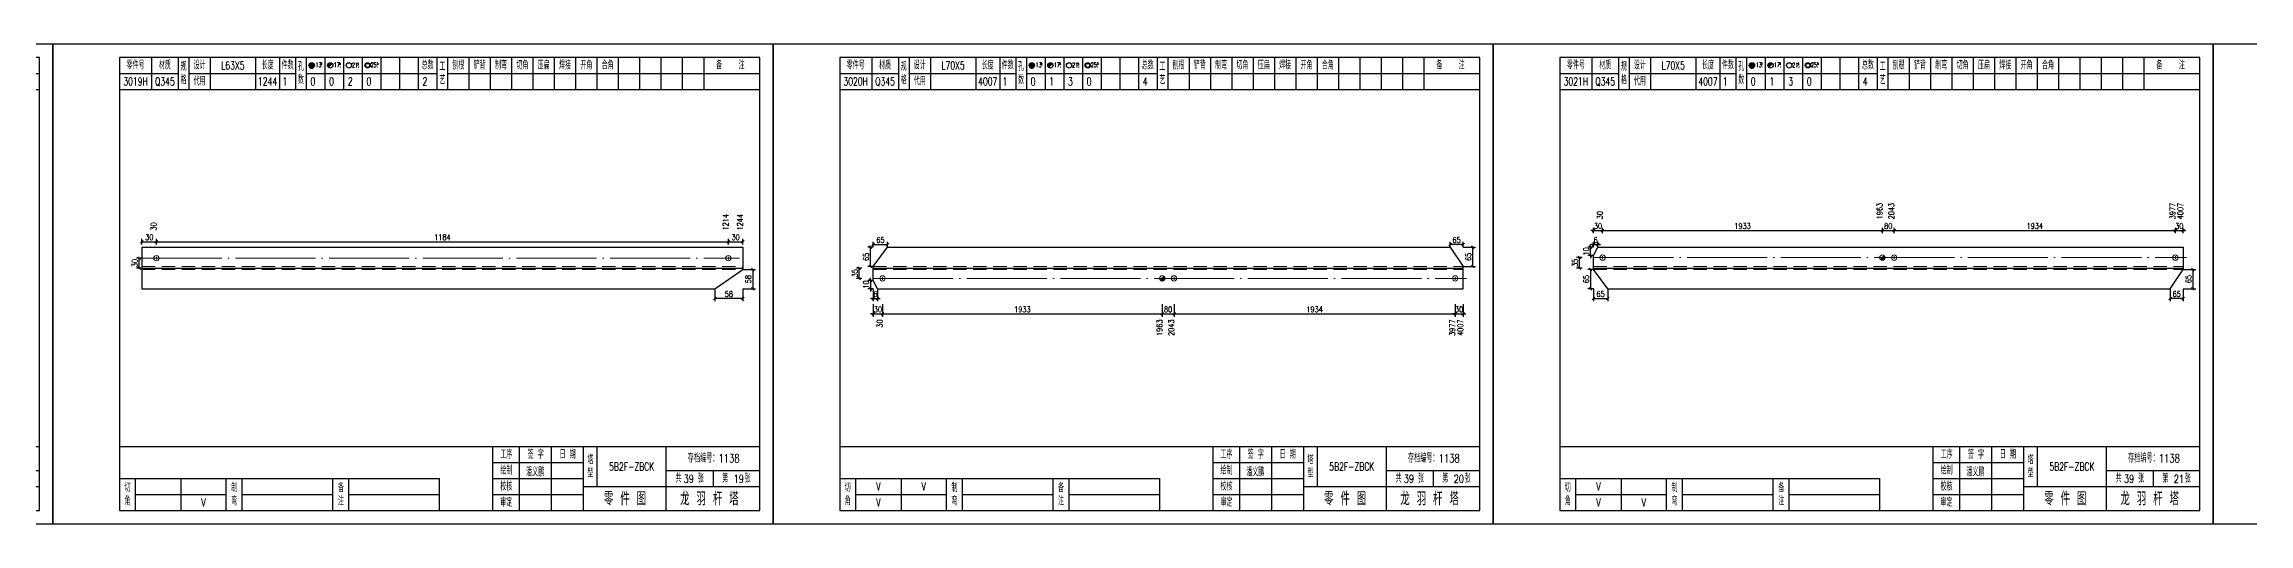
# Model space of a CAD drawing. Header units: millimetres. Extents: x 0 to 30240, y -10896 to -1348.
# Drawn here: x 4857 to 5683, y -8258 to -8078 of the extents above; entities that cross this region are included whole.
import ezdxf
from ezdxf.enums import TextEntityAlignment as Align

# ---------------------------------------------------------------- set-up
doc = ezdxf.new("R2010")
doc.units = ezdxf.units.MM
doc.header["$LTSCALE"] = 20
doc.header["$PDMODE"] = 1
doc.linetypes.add('DASHDOT2X', pattern=[1.75, 1.5, -0.125, 0, -0.125])
doc.linetypes.add('HIDDEN', pattern=[0.375, 0.25, -0.125])
for name, color, linetype, lineweight in [('1', 7, 'Continuous', 25), ('11', 3, 'Continuous', 13), ('2', 1, 'HIDDEN', 13), ('5', 1, 'Continuous', 13), ('7', 2, 'DASHDOT2X', 13)]:
    doc.layers.add(name, color=color, linetype=linetype, lineweight=lineweight)
doc.styles.get("Standard").update_dxf_attribs({"font": 'simplex', "width": 0.7, "bigfont": 'gbhzfs.shx'})
doc.styles.add('SYMBOL_TXT', font='txt.shx', dxfattribs={"width": 0.6})
doc.styles.add('TITLE_TXT', font='simplex.shx', dxfattribs={"width": 0.75, "height": 2.5, "bigfont": 'gbhzfs.shx'})
doc.dimstyles.get("Standard").update_dxf_attribs({"dimtxt": 2.1, "dimasz": 1, "dimexe": 1.05, "dimexo": 0, "dimgap": 0.63, "dimtad": 1, "dimzin": 0, "dimdsep": 46, "dimtxsty": 'standard', "dimblk": 'OBLIQUE', "dimblk1": 'OBLIQUE', "dimblk2": 'OBLIQUE', "dimcen": 0.09, "dimadec": 0, "dimazin": 0, "dimtfac": 1, "dimtdec": 1, "dimtix": 1, "dimtmove": 0, "dimatfit": 3, "dimfxl": 0, "dimtolj": 1, "dimtzin": 0, "dimarcsym": 0})
pattern_1 = [(0, (-3, 0), (0, 0.0125), [])]

# ---------------------------------------------------------------- blocks, each defined once
blk = doc.blocks.new('M12_HOLE')
h = blk.add_hatch()
h.set_pattern_fill('LINE', scale=0.1, style=0)
h.set_pattern_definition(pattern_1)
h.paths.add_polyline_path([(-5, 0, 1), (-1, 0, 1)])
at = {"color": 7}
blk.add_circle((-3, 0), 2, dxfattribs=at)
at = {"color": 7, "attachment_point": 1, "style": 'SYMBOL_TXT'}
for s, insert, char_height, width in [('13\\f??|b0|i0|c0|p54;.', (-0.1, 2.1), 3.5, 5.707), ('5', (3.7, 2.3), 1.8, 2.931)]:
    blk.add_mtext(s, dxfattribs=dict(at, insert=insert, char_height=char_height, width=width))
blk = doc.blocks.new('M16_HOLE')
h = blk.add_hatch()
h.set_pattern_fill('LINE', scale=0.1, style=0)
h.set_pattern_definition(pattern_1)
h.paths.add_polyline_path([(-1.6, 1.4, 0.668179), (-5, 0, 0.198912), (-4.4, -1.4)])
at = {"color": 7}
blk.add_circle((-3, 0), 2, dxfattribs=at)
at = {"color": 7, "attachment_point": 1, "style": 'SYMBOL_TXT'}
for s, insert, char_height, width in [('17.', (-0.4, 2.1), 3.5, 6.316), ('5', (3.6, 2.3), 1.8, 1.822)]:
    blk.add_mtext(s, dxfattribs=dict(at, insert=insert, char_height=char_height, width=width))
blk = doc.blocks.new('M20_HOLE')
at = {"color": 7}
blk.add_circle((-3, 0), 2, dxfattribs=at)
at = {"color": 7, "attachment_point": 1, "style": 'SYMBOL_TXT'}
for s, insert, char_height, width in [('21.', (-0.7, 2), 3.5, 6.074), ('5', (3.3, 2), 1.8, 1.458)]:
    blk.add_mtext(s, dxfattribs=dict(at, insert=insert, char_height=char_height, width=width))
blk = doc.blocks.new('M24_HOLE')
at = {"color": 7}
for radius in [2, 1.5]:
    blk.add_circle((-3, 0), radius, dxfattribs=at)
at = {"color": 7, "attachment_point": 1, "style": 'SYMBOL_TXT'}
for s, insert, char_height, width in [('25.', (-0.7, 2.1), 3.5, 2.429), ('5', (3.9, 2.3), 1.8, 1.944)]:
    blk.add_mtext(s, dxfattribs=dict(at, insert=insert, char_height=char_height, width=width))
blk = doc.blocks.new('JgCard')
for p, q in [((270, 180), (0, 180)), ((0, 180), (0, 0)), ((265, 175), (25, 175)), ((25, 175), (25, 5)), ((37, 175), (37, 163)), ((47, 175), (47, 163)), ((51, 175), (51, 163)), ((59, 175), (59, 163)), ((76, 175), (76, 163)), ((85, 175), (85, 163)), ((91, 175), (91, 163)), ((95, 175), (95, 163)), ((102, 175), (102, 163)), ((109, 175), (109, 163)), ((116, 175), (116, 163)), ((123, 175), (123, 163)), ((130, 175), (130, 163)), ((137, 175), (137, 163)), ((144, 175), (144, 163)), ((148, 175), (148, 163)), ((156, 175), (156, 163)), ((164, 175), (164, 163)), ((172, 175), (172, 163)), ((180, 175), (180, 163)), ((188, 175), (188, 163)), ((196, 175), (196, 163)), ((204, 175), (204, 163)), ((212, 175), (212, 163)), ((220, 175), (220, 163)), ((228, 175), (228, 163)), ((236, 175), (236, 163)), ((244, 175), (244, 163)), ((265, 5), (265, 175)), ((270, 0), (270, 180)), ((25, 169), (47, 169)), ((51, 169), (91, 169)), ((95, 169), (144, 169)), ((148, 169), (265, 169)), ((25, 163), (265, 163)), ((25, 29), (265, 29)), ((165, 5), (165, 29)), ((175, 5), (175, 29)), ((187, 5), (187, 29)), ((199, 5), (199, 29)), ((204, 29), (204, 14)), ((230, 5), (230, 29)), ((25, 17), (145, 17)), ((31, 5), (31, 17)), ((48, 17), (48, 5)), ((65, 5), (65, 17)), ((71, 5), (71, 17)), ((105, 5), (105, 17)), ((111, 5), (111, 17)), ((145, 5), (145, 17)), ((165, 23), (199, 23)), ((165, 17), (199, 17)), ((230, 20), (265, 20)), ((247.5, 20), (247.5, 14)), ((31, 11), (65, 11)), ((71, 11), (105, 11)), ((111, 11), (145, 11)), ((165, 11), (199, 11)), ((199, 14), (265, 14)), ((0, 0), (270, 0)), ((25, 5), (265, 5))]:
    blk.add_line(p, q)
blk.add_lwpolyline([(96.03, 171.99, -1), (98.03, 171.99, -1)], format="xyb", close=True)
blk.add_point((145, 96))
at = {"xscale": 0.5, "yscale": 0.5, "zscale": 0.5}
for name, p in [('M12_HOLE', (98.53, 171.99)), ('M16_HOLE', (105.5, 172)), ('M20_HOLE', (112.5, 172)), ('M24_HOLE', (119.5, 172))]:
    blk.add_blockref(name, p, dxfattribs=at)
at = {"style": 'TITLE_TXT', "width": 0.75}
for s, height, p in [('存档编号：1138', 3.076, (238.02, 23.07)), ('潘义鹏', 3, (177.45, 17.91)), ('龙 羽 杆 塔', 5, (235.17, 6.97))]:
    blk.add_text(s, height=height, dxfattribs=at).set_placement(p)
at = {"attachment_point": 5, "style": 'TITLE_TXT'}
for s, insert, char_height, width in [('零件号', (31, 172), 3, 15), ('材质', (42, 172), 3, 8), ('设计', (55, 172), 3, 8), ('长度', (80.5, 172), 3, 8), ('件数', (88, 172), 3, 6), ('总数', (140.5, 172), 3, 7), ('刨根', (152, 172), 3, 8), ('铲背', (160, 172), 3, 8), ('制弯', (168, 172), 3, 8), ('切角', (176, 172), 3, 8), ('压扁', (184, 172), 3, 8), ('焊接', (192, 172), 3, 8), ('开角', (200, 172), 3, 8), ('合角', (208, 172), 3, 8), ('备    注', (254, 172), 3, 22), ('规格', (49, 169), 3, 4), ('代用', (55, 166), 3, 8), ('孔数', (93, 169), 3, 4), ('工\\P艺', (146, 169), 3, 4), ('工序', (170, 26), 3, 10), ('签 字', (181, 26), 3, 12), ('日 期', (193, 26), 3, 12), ('塔\\P型', (201.5, 21.5), 3, 5), ('绘制', (170, 20), 3, 10), ('共    张', (238.75, 17), 3, 17.5), ('第    张', (256.25, 17), 3, 17.5), ('切\\P角', (28, 11), 3, 6), ('制\\P弯', (68, 11), 3, 6), ('备\\P注', (108, 11), 3, 6), ('校核', (170, 14), 3, 10), ('审定', (170, 8), 3, 10), ('零 件 图', (214.5, 9.5), 5, 31)]:
    blk.add_mtext(s, dxfattribs=dict(at, insert=insert, char_height=char_height, width=width))
blk = doc.blocks.new('M20')
for p, q in [((-0.5, 0), (0.5, 0)), ((0, -0.5), (0, 0.5))]:
    blk.add_line(p, q)
blk.add_circle((0, 0), 1)
blk = doc.blocks.new('_Oblique')
at = {"color": 0, "linetype": 'ByBlock', "lineweight": -2}
blk.add_line((-0.5, -0.5), (0.5, 0.5), dxfattribs=at)
blk = doc.blocks.new('*D5992')
at = {"layer": '11', "color": 0, "lineweight": -2}
for p, q in [((5118.7, -8162.39), (5123.43, -8162.39)), ((5122.38, -8162.39), (5122.38, -8169.55)), ((5118.7, -8169.55), (5123.43, -8169.55))]:
    blk.add_line(p, q, dxfattribs=at)
at = {"layer": 'Defpoints', "color": 0}
for p in [(5118.7, -8162.39), (5118.7, -8169.55), (5122.38, -8169.55)]:
    blk.add_point(p, dxfattribs=at)
at = {"layer": '11', "color": 0, "lineweight": -2}
for p, rotation in [((5122.38, -8162.39), 90), ((5122.38, -8169.55), 270)]:
    blk.add_blockref('_Oblique', p, dxfattribs=dict(at, rotation=rotation))
at = {"layer": '11', "color": 0, "insert": (5120.7, -8165.97), "char_height": 2.1, "attachment_point": 5, "rotation": 90}
blk.add_mtext('\\A1;58', dxfattribs=at)
blk = doc.blocks.new('*D5993')
at = {"layer": '11', "color": 0, "lineweight": -2}
for p, q in [((5108.2, -8169.55), (5108.2, -8174.27)), ((5118.7, -8173.22), (5108.2, -8173.22)), ((5118.7, -8169.55), (5118.7, -8174.27))]:
    blk.add_line(p, q, dxfattribs=at)
at = {"layer": 'Defpoints', "color": 0}
for p in [(5108.2, -8169.55), (5108.2, -8173.22), (5118.7, -8169.55)]:
    blk.add_point(p, dxfattribs=at)
at = {"layer": '11', "color": 0, "lineweight": -2, "rotation": 180}
blk.add_blockref('_Oblique', (5108.2, -8173.22), dxfattribs=at)
at = {"layer": '11', "color": 0, "lineweight": -2}
blk.add_blockref('_Oblique', (5118.7, -8173.22), dxfattribs=at)
at = {"layer": '11', "color": 0, "insert": (5113.45, -8171.54), "char_height": 2.1, "attachment_point": 5}
blk.add_mtext('\\A1;58', dxfattribs=at)
blk = doc.blocks.new('M16')
for p, q in [((-0.71, -0.71), (0.71, 0.71)), ((-0.4, 0), (0.4, 0)), ((0, 0.4), (0, -0.4))]:
    blk.add_line(p, q)
blk.add_circle((0, 0), 1)
for radius in [0.8, 0.6, 0.4, 0.2]:
    blk.add_arc((0, 0), radius, 225, 45)
blk = doc.blocks.new('*D5995')
at = {"layer": '11', "color": 0, "lineweight": -2}
for p, q in [((5167.6, -8175.32), (5167.6, -8180.05)), ((5171.04, -8175.32), (5171.04, -8180.05)), ((5167.6, -8179), (5166.6, -8179)), ((5167.6, -8179), (5171.04, -8179)), ((5171.04, -8179), (5172.04, -8179))]:
    blk.add_line(p, q, dxfattribs=at)
at = {"layer": 'Defpoints', "color": 0}
for p in [(5167.6, -8175.32), (5171.04, -8175.32), (5171.04, -8179)]:
    blk.add_point(p, dxfattribs=at)
at = {"layer": '11', "color": 0, "lineweight": -2}
blk.add_blockref('_Oblique', (5167.6, -8179), dxfattribs=at)
at = {"layer": '11', "color": 0, "lineweight": -2, "rotation": 180}
blk.add_blockref('_Oblique', (5171.04, -8179), dxfattribs=at)
at = {"layer": '11', "color": 0, "insert": (5169.32, -8177.32), "char_height": 2.1, "attachment_point": 5}
blk.add_mtext('\\A1;30', dxfattribs=at)
blk = doc.blocks.new('*D5999')
at = {"layer": '11', "color": 0, "lineweight": -2}
for p, q in [((5385.76, -8175.32), (5385.76, -8180.05)), ((5388.7, -8175.32), (5388.7, -8180.05)), ((5385.76, -8179), (5384.76, -8179)), ((5385.76, -8179), (5388.7, -8179)), ((5388.7, -8179), (5389.7, -8179))]:
    blk.add_line(p, q, dxfattribs=at)
at = {"layer": 'Defpoints', "color": 0}
for p in [(5385.76, -8175.32), (5388.7, -8175.32), (5388.7, -8179)]:
    blk.add_point(p, dxfattribs=at)
at = {"layer": '11', "color": 0, "lineweight": -2}
blk.add_blockref('_Oblique', (5385.76, -8179), dxfattribs=at)
at = {"layer": '11', "color": 0, "lineweight": -2, "rotation": 180}
blk.add_blockref('_Oblique', (5388.7, -8179), dxfattribs=at)
at = {"layer": '11', "color": 0, "insert": (5387.23, -8177.32), "char_height": 2.1, "attachment_point": 5}
blk.add_mtext('\\A1;30', dxfattribs=at)
blk = doc.blocks.new('*D6000')
at = {"layer": '11', "color": 0, "lineweight": -2}
for p, q in [((5167.6, -8166.44), (5165.5, -8166.44)), ((5166.55, -8166.44), (5166.55, -8165.44)), ((5166.55, -8166.44), (5166.55, -8169.55)), ((5167.6, -8169.55), (5165.5, -8169.55)), ((5166.55, -8169.55), (5166.55, -8170.55))]:
    blk.add_line(p, q, dxfattribs=at)
at = {"layer": 'Defpoints', "color": 0}
for p in [(5167.6, -8166.44), (5166.55, -8169.55), (5167.6, -8169.55)]:
    blk.add_point(p, dxfattribs=at)
at = {"layer": '11', "color": 0, "lineweight": -2}
for p, rotation in [((5166.55, -8166.44), 270), ((5166.55, -8169.55), 90)]:
    blk.add_blockref('_Oblique', p, dxfattribs=dict(at, rotation=rotation))
at = {"layer": '11', "color": 0, "insert": (5164.87, -8167.99), "char_height": 2.1, "attachment_point": 5, "rotation": 90}
blk.add_mtext('\\A1;10', dxfattribs=at)
blk = doc.blocks.new('*D6001')
at = {"layer": '11', "color": 0, "lineweight": -2}
for p, q in [((5167.6, -8173.22), (5166.6, -8173.22)), ((5167.6, -8169.55), (5167.6, -8174.27)), ((5167.6, -8173.22), (5169.21, -8173.22)), ((5169.21, -8169.55), (5169.21, -8174.27)), ((5169.21, -8173.22), (5170.21, -8173.22))]:
    blk.add_line(p, q, dxfattribs=at)
at = {"layer": 'Defpoints', "color": 0}
for p in [(5167.6, -8169.55), (5169.21, -8169.55), (5169.21, -8173.22)]:
    blk.add_point(p, dxfattribs=at)
at = {"layer": '11', "color": 0, "lineweight": -2}
blk.add_blockref('_Oblique', (5167.6, -8173.22), dxfattribs=at)
at = {"layer": '11', "color": 0, "lineweight": -2, "rotation": 180}
blk.add_blockref('_Oblique', (5169.21, -8173.22), dxfattribs=at)
at = {"layer": '11', "color": 0, "insert": (5168.4, -8171.54), "char_height": 2.1, "attachment_point": 5}
blk.add_mtext('\\A1;6', dxfattribs=at)
blk = doc.blocks.new('*D6005')
at = {"layer": '11', "color": 0, "lineweight": -2}
for p, q in [((5383.83, -8154.01), (5383.83, -8151.91)), ((5388.7, -8152.96), (5383.83, -8152.96)), ((5388.7, -8154.01), (5388.7, -8151.91))]:
    blk.add_line(p, q, dxfattribs=at)
at = {"layer": 'Defpoints', "color": 0}
for p in [(5383.83, -8152.96), (5383.83, -8154.01), (5388.7, -8154.01)]:
    blk.add_point(p, dxfattribs=at)
at = {"layer": '11', "color": 0, "lineweight": -2, "rotation": 180}
blk.add_blockref('_Oblique', (5383.83, -8152.96), dxfattribs=at)
at = {"layer": '11', "color": 0, "lineweight": -2}
blk.add_blockref('_Oblique', (5388.7, -8152.96), dxfattribs=at)
at = {"layer": '11', "color": 0, "insert": (5386.26, -8151.28), "char_height": 2.1, "attachment_point": 5}
blk.add_mtext('\\A1;65', dxfattribs=at)
blk = doc.blocks.new('*D6007')
at = {"layer": '11', "color": 0, "lineweight": -2}
for p, q in [((5437.6, -8147.71), (5436.6, -8147.71)), ((5437.6, -8148.76), (5437.6, -8146.66)), ((5437.6, -8147.71), (5441.04, -8147.71)), ((5441.04, -8148.76), (5441.04, -8146.66)), ((5441.04, -8147.71), (5442.04, -8147.71))]:
    blk.add_line(p, q, dxfattribs=at)
at = {"layer": 'Defpoints', "color": 0}
for p in [(5437.6, -8148.76), (5441.04, -8147.71), (5441.04, -8148.76)]:
    blk.add_point(p, dxfattribs=at)
at = {"layer": '11', "color": 0, "lineweight": -2}
blk.add_blockref('_Oblique', (5437.6, -8147.71), dxfattribs=at)
at = {"layer": '11', "color": 0, "lineweight": -2, "rotation": 180}
blk.add_blockref('_Oblique', (5441.04, -8147.71), dxfattribs=at)
at = {"layer": '11', "color": 0, "insert": (5439.32, -8146.03), "char_height": 2.1, "attachment_point": 5}
blk.add_mtext('\\A1;30', dxfattribs=at)
blk = doc.blocks.new('*D6011')
at = {"layer": '11', "color": 0, "lineweight": -2}
for p, q in [((5655.76, -8147.71), (5654.76, -8147.71)), ((5655.76, -8148.76), (5655.76, -8146.66)), ((5655.76, -8147.71), (5658.7, -8147.71)), ((5658.7, -8148.76), (5658.7, -8146.66)), ((5658.7, -8147.71), (5659.7, -8147.71))]:
    blk.add_line(p, q, dxfattribs=at)
at = {"layer": 'Defpoints', "color": 0}
for p in [(5655.76, -8148.76), (5658.7, -8147.71), (5658.7, -8148.76)]:
    blk.add_point(p, dxfattribs=at)
at = {"layer": '11', "color": 0, "lineweight": -2}
blk.add_blockref('_Oblique', (5655.76, -8147.71), dxfattribs=at)
at = {"layer": '11', "color": 0, "lineweight": -2, "rotation": 180}
blk.add_blockref('_Oblique', (5658.7, -8147.71), dxfattribs=at)
at = {"layer": '11', "color": 0, "insert": (5657.23, -8146.03), "char_height": 2.1, "attachment_point": 5}
blk.add_mtext('\\A1;30', dxfattribs=at)
blk = doc.blocks.new('*D6012')
at = {"layer": '11', "color": 0, "lineweight": -2}
for p, q in [((5437.6, -8162.33), (5435.5, -8162.33)), ((5436.55, -8162.33), (5436.55, -8169.55)), ((5437.6, -8169.55), (5435.5, -8169.55))]:
    blk.add_line(p, q, dxfattribs=at)
at = {"layer": 'Defpoints', "color": 0}
for p in [(5437.6, -8162.33), (5436.55, -8169.55), (5437.6, -8169.55)]:
    blk.add_point(p, dxfattribs=at)
at = {"layer": '11', "color": 0, "lineweight": -2}
for p, rotation in [((5436.55, -8162.33), 90), ((5436.55, -8169.55), 270)]:
    blk.add_blockref('_Oblique', p, dxfattribs=dict(at, rotation=rotation))
at = {"layer": '11', "color": 0, "insert": (5434.87, -8165.94), "char_height": 2.1, "attachment_point": 5, "rotation": 90}
blk.add_mtext('\\A1;65', dxfattribs=at)
blk = doc.blocks.new('*D6014')
at = {"layer": '11', "color": 0, "lineweight": -2}
for p, q in [((5437.6, -8154.01), (5435.5, -8154.01)), ((5437.6, -8157.12), (5435.5, -8157.12)), ((5436.55, -8154.01), (5436.55, -8153.01)), ((5436.55, -8157.12), (5436.55, -8154.01)), ((5436.55, -8157.12), (5436.55, -8158.12))]:
    blk.add_line(p, q, dxfattribs=at)
at = {"layer": 'Defpoints', "color": 0}
for p in [(5436.55, -8154.01), (5437.6, -8154.01), (5437.6, -8157.12)]:
    blk.add_point(p, dxfattribs=at)
at = {"layer": '11', "color": 0, "lineweight": -2}
for p, rotation in [((5436.55, -8154.01), 270), ((5436.55, -8157.12), 90)]:
    blk.add_blockref('_Oblique', p, dxfattribs=dict(at, rotation=rotation))
at = {"layer": '11', "color": 0, "insert": (5434.87, -8155.56), "char_height": 2.1, "attachment_point": 5, "rotation": 90}
blk.add_mtext('\\A1;10', dxfattribs=at)
blk = doc.blocks.new('*D6015')
at = {"layer": '11', "color": 0, "lineweight": -2}
for p, q in [((5437.6, -8152.96), (5436.6, -8152.96)), ((5437.6, -8154.01), (5437.6, -8151.91)), ((5437.6, -8152.96), (5439.21, -8152.96)), ((5439.21, -8154.01), (5439.21, -8151.91)), ((5439.21, -8152.96), (5440.21, -8152.96))]:
    blk.add_line(p, q, dxfattribs=at)
at = {"layer": 'Defpoints', "color": 0}
for p in [(5437.6, -8154.01), (5439.21, -8152.96), (5439.21, -8154.01)]:
    blk.add_point(p, dxfattribs=at)
at = {"layer": '11', "color": 0, "lineweight": -2}
blk.add_blockref('_Oblique', (5437.6, -8152.96), dxfattribs=at)
at = {"layer": '11', "color": 0, "lineweight": -2, "rotation": 180}
blk.add_blockref('_Oblique', (5439.21, -8152.96), dxfattribs=at)
at = {"layer": '11', "color": 0, "insert": (5438.4, -8151.28), "char_height": 2.1, "attachment_point": 5}
blk.add_mtext('\\A1;6', dxfattribs=at)
blk = doc.blocks.new('*D6016')
at = {"layer": '11', "color": 0, "lineweight": -2}
for p, q in [((5658.7, -8162.33), (5663.43, -8162.33)), ((5662.38, -8162.33), (5662.38, -8169.55)), ((5658.7, -8169.55), (5663.43, -8169.55))]:
    blk.add_line(p, q, dxfattribs=at)
at = {"layer": 'Defpoints', "color": 0}
for p in [(5658.7, -8162.33), (5658.7, -8169.55), (5662.38, -8169.55)]:
    blk.add_point(p, dxfattribs=at)
at = {"layer": '11', "color": 0, "lineweight": -2}
for p, rotation in [((5662.38, -8162.33), 90), ((5662.38, -8169.55), 270)]:
    blk.add_blockref('_Oblique', p, dxfattribs=dict(at, rotation=rotation))
at = {"layer": '11', "color": 0, "insert": (5660.7, -8165.94), "char_height": 2.1, "attachment_point": 5, "rotation": 90}
blk.add_mtext('\\A1;65', dxfattribs=at)
blk = doc.blocks.new('*D6017')
at = {"layer": '11', "color": 0, "lineweight": -2}
for p, q in [((5653.83, -8169.55), (5653.83, -8174.27)), ((5658.7, -8173.22), (5653.83, -8173.22)), ((5658.7, -8169.55), (5658.7, -8174.27))]:
    blk.add_line(p, q, dxfattribs=at)
at = {"layer": 'Defpoints', "color": 0}
for p in [(5653.83, -8169.55), (5653.83, -8173.22), (5658.7, -8169.55)]:
    blk.add_point(p, dxfattribs=at)
at = {"layer": '11', "color": 0, "lineweight": -2, "rotation": 180}
blk.add_blockref('_Oblique', (5653.83, -8173.22), dxfattribs=at)
at = {"layer": '11', "color": 0, "lineweight": -2}
blk.add_blockref('_Oblique', (5658.7, -8173.22), dxfattribs=at)
at = {"layer": '11', "color": 0, "insert": (5656.26, -8171.54), "char_height": 2.1, "attachment_point": 5}
blk.add_mtext('\\A1;65', dxfattribs=at)

msp = doc.modelspace()

# ---------------------------------------------------------------- linework, layer by layer
at = {"layer": '1'}
for p, q in [((4893.4, -8154.008), (4893.4, -8169.548)), ((4893.4, -8154.008), (5118.7, -8154.008)), ((5118.7, -8154.008), (5118.7, -8161.778)), ((5167.6, -8161.223), (5172.939, -8154.008)), ((5172.939, -8154.008), (5383.83, -8154.008)), ((5383.83, -8154.008), (5388.7, -8161.223)), ((5437.6, -8157.116), (5439.205, -8154.008)), ((5437.6, -8161.778), (5437.6, -8157.116)), ((5439.205, -8154.008), (5658.7, -8154.008)), ((5658.7, -8154.008), (5658.7, -8161.778)), ((4893.4, -8161.778), (5118.7, -8161.778)), ((5108.196, -8169.548), (5118.7, -8162.394)), ((5118.7, -8161.778), (5118.7, -8162.394)), ((5167.6, -8161.778), (5167.6, -8161.223)), ((5167.6, -8166.44), (5167.6, -8161.778)), ((5167.6, -8161.778), (5388.7, -8161.778)), ((5169.205, -8169.548), (5167.6, -8166.44)), ((5388.7, -8161.778), (5388.7, -8161.223)), ((5388.7, -8169.548), (5388.7, -8161.778)), ((5437.6, -8162.333), (5437.6, -8161.778)), ((5437.6, -8161.778), (5658.7, -8161.778)), ((5442.939, -8169.548), (5437.6, -8162.333)), ((5653.83, -8169.548), (5658.7, -8162.333)), ((5658.7, -8161.778), (5658.7, -8162.333)), ((4893.4, -8169.548), (5108.196, -8169.548)), ((5169.205, -8169.548), (5388.7, -8169.548)), ((5442.939, -8169.548), (5653.83, -8169.548))]:
    msp.add_line(p, q, dxfattribs=at)
at = {"layer": '2'}
for p, q in [((4893.4, -8161.161), (5118.7, -8161.161)), ((4893.4, -8162.394), (5118.7, -8162.394)), ((5167.6, -8161.223), (5388.7, -8161.223)), ((5167.6, -8162.333), (5388.7, -8162.333)), ((5437.6, -8161.223), (5658.7, -8161.223)), ((5437.6, -8162.333), (5658.7, -8162.333))]:
    msp.add_line(p, q, dxfattribs=at)
at = {"layer": '7'}
for p, q in [((4893.4, -8158.078), (5117.467, -8158.078)), ((5437.6, -8157.893), (5659.96, -8157.893)), ((5167.6, -8165.663), (5389.96, -8165.663))]:
    msp.add_line(p, q, dxfattribs=at)

# ---------------------------------------------------------------- block references
at = {"layer": '1'}
for p in [(4590, -8257.778), (4860, -8257.778), (5130, -8257.778), (5400, -8257.778), (5670, -8257.778)]:
    msp.add_blockref('JgCard', p, dxfattribs=at)
at = {"layer": '5'}
for name, p in [('M20', (4898.833, -8158.078)), ('M20', (5113.267, -8158.078)), ('M20', (5441.04, -8157.893)), ('M16', (5545.926, -8157.893)), ('M20', (5550.341, -8157.893)), ('M20', (5655.76, -8157.893)), ('M20', (5171.04, -8165.663)), ('M16', (5275.926, -8165.663)), ('M20', (5280.341, -8165.663)), ('M20', (5385.76, -8165.663))]:
    msp.add_blockref(name, p, dxfattribs=at)

# ---------------------------------------------------------------- texts
at = {"style": 'TITLE_TXT', "width": 0.75}
for s, p in [('39', (5096.472, -8242.328)), ('19', (5115.192, -8242.357)), ('39', (5366.472, -8242.328)), ('20', (5385.192, -8242.357)), ('39', (5636.472, -8242.328)), ('21', (5655.192, -8242.357))]:
    msp.add_text(s, height=3, dxfattribs=at).set_placement(p)
at = {"layer": '1', "width": 0.7}
for s, p in [('L63X5', (4927.5, -8085.778)), ('L70X5', (5197.5, -8085.778)), ('L70X5', (5467.5, -8085.778)), ('3019H', (4891, -8091.778)), ('Q345', (4902, -8091.778)), ('1244', (4940.5, -8091.778)), ('1', (4947, -8091.778)), ('0', (4957.5, -8091.778)), ('0', (4964.5, -8091.778)), ('2', (4971.5, -8091.778)), ('0', (4978.5, -8091.778)), ('2', (4999.5, -8091.778)), ('3020H', (5161, -8091.778)), ('Q345', (5172, -8091.778)), ('4007', (5210.5, -8091.778)), ('1', (5217, -8091.778)), ('0', (5227.5, -8091.778)), ('1', (5234.5, -8091.778)), ('3', (5241.5, -8091.778)), ('0', (5248.5, -8091.778)), ('4', (5269.5, -8091.778)), ('3021H', (5431, -8091.778)), ('Q345', (5442, -8091.778)), ('4007', (5480.5, -8091.778)), ('1', (5487, -8091.778)), ('0', (5497.5, -8091.778)), ('1', (5504.5, -8091.778)), ('3', (5511.5, -8091.778)), ('0', (5518.5, -8091.778)), ('4', (5539.5, -8091.778)), ('V', (4916.5, -8249.778)), ('V', (5169.5, -8243.778)), ('V', (5169.5, -8249.778)), ('V', (5186.5, -8243.778)), ('V', (5439.5, -8243.778)), ('V', (5439.5, -8249.778)), ('V', (5456.5, -8249.778))]:
    msp.add_text(s, height=3, dxfattribs=at).set_placement(p, align=Align.MIDDLE_CENTER)
for s, p in [('30', (5441.041, -8143.508)), ('1963', (5545.945, -8143.508)), ('2043', (5550.355, -8143.508)), ('3977', (5655.739, -8143.508)), ('4007', (5658.7, -8143.508)), ('30', (4898.833, -8147.708)), ('1214', (5113.305, -8147.708)), ('1244', (5118.7, -8147.708))]:
    msp.add_text(s, height=2.1, rotation=90, dxfattribs=at).set_placement(p)
for s, p in [('30', (5171.041, -8181.098)), ('1963', (5275.945, -8181.098)), ('2043', (5280.355, -8181.098)), ('3977', (5385.739, -8181.098)), ('4007', (5388.7, -8181.098))]:
    msp.add_text(s, height=2.1, rotation=90, dxfattribs=at).set_placement(p, align=Align.RIGHT)
at = {"layer": '1', "char_height": 3, "width": 26, "attachment_point": 5}
for insert in [(5077, -8236.278), (5347, -8236.278), (5617, -8236.278)]:
    msp.add_mtext('5B2F-ZBCK', dxfattribs=dict(at, insert=insert))

# ---------------------------------------------------------------- dimensions: what is measured, and where the dimension line sits
at = {"layer": '1'}
for base, p1, p2, text in [((4892.35, -8158.078), (4893.35, -8161.778), (4893.35, -8158.078), '30'), ((5432.35, -8157.893), (5433.35, -8161.778), (5433.35, -8157.893), '35'), ((5162.35, -8161.778), (5163.35, -8165.663), (5163.35, -8161.778), '35')]:
    msp.add_linear_dim(base=base, p1=p1, p2=p2, angle=90, text=text, dimstyle='standard', dxfattribs=at).render()
at = {"layer": '11'}
for base, p1, p2, text in [((4898.833, -8151.908), (4893.4, -8152.958), (4898.833, -8152.958), '30'), ((5113.267, -8151.908), (4898.833, -8152.958), (5113.267, -8152.958), '1184'), ((5118.7, -8151.908), (5113.267, -8152.958), (5118.7, -8152.958), '30'), ((5172.939, -8152.958), (5167.6, -8154.008), (5172.939, -8154.008), '65'), ((5545.926, -8147.708), (5441.04, -8148.758), (5545.926, -8148.758), '1933'), ((5550.341, -8147.708), (5545.926, -8148.758), (5550.341, -8148.758), '80'), ((5655.76, -8147.708), (5550.341, -8148.758), (5655.76, -8148.758), '1934'), ((5275.926, -8178.998), (5171.04, -8175.323), (5275.926, -8175.323), '1933'), ((5280.341, -8178.998), (5275.926, -8175.323), (5280.341, -8175.323), '80'), ((5385.76, -8178.998), (5280.341, -8175.323), (5385.76, -8175.323), '1934'), ((5442.939, -8173.223), (5437.6, -8169.548), (5442.939, -8169.548), '65')]:
    msp.add_linear_dim(base=base, p1=p1, p2=p2, text=text, dimstyle='standard', dxfattribs=at).render()
for base, p1, p2, text, picture, middle in [((5383.83, -8152.958), (5388.7, -8154.008), (5383.83, -8154.008), '65', '*D6005', (5386.265, -8151.278)), ((5441.04, -8147.708), (5437.6, -8148.758), (5441.04, -8148.758), '30', '*D6007', (5439.32, -8146.028)), ((5439.205, -8152.958), (5437.6, -8154.008), (5439.205, -8154.008), '6', '*D6015', (5438.403, -8151.278)), ((5658.7, -8147.708), (5655.76, -8148.758), (5658.7, -8148.758), '30', '*D6011', (5657.23, -8146.028)), ((5108.196, -8173.223), (5118.7, -8169.548), (5108.196, -8169.548), '58', '*D5993', (5113.448, -8171.543)), ((5169.205, -8173.223), (5167.6, -8169.548), (5169.205, -8169.548), '6', '*D6001', (5168.403, -8171.543)), ((5171.04, -8178.998), (5167.6, -8175.323), (5171.04, -8175.323), '30', '*D5995', (5169.32, -8177.318)), ((5388.7, -8178.998), (5385.76, -8175.323), (5388.7, -8175.323), '30', '*D5999', (5387.23, -8177.318)), ((5653.83, -8173.223), (5658.7, -8169.548), (5653.83, -8169.548), '65', '*D6017', (5656.265, -8171.543))]:
    dim = msp.add_linear_dim(base=base, p1=p1, p2=p2, text=text, dimstyle='standard', dxfattribs=at)
    dim.commit()
    dim.dimension.update_dxf_attribs({"geometry": picture, "text_midpoint": middle})
for base, p1, p2 in [((5166.55, -8154.008), (5167.6, -8161.223), (5167.6, -8154.008)), ((5392.375, -8154.008), (5388.7, -8161.223), (5388.7, -8154.008))]:
    msp.add_linear_dim(base=base, p1=p1, p2=p2, angle=90, text='65', dimstyle='standard', dxfattribs=at).render()
for base, p1, p2, text, picture, middle in [((5436.55, -8154.008), (5437.6, -8157.116), (5437.6, -8154.008), '10', '*D6014', (5434.87, -8155.562)), ((5122.375, -8169.548), (5118.7, -8162.394), (5118.7, -8169.548), '58', '*D5992', (5120.695, -8165.971)), ((5166.55, -8169.548), (5167.6, -8166.44), (5167.6, -8169.548), '10', '*D6000', (5164.87, -8167.994)), ((5436.55, -8169.548), (5437.6, -8162.333), (5437.6, -8169.548), '65', '*D6012', (5434.87, -8165.94)), ((5662.375, -8169.548), (5658.7, -8162.333), (5658.7, -8169.548), '65', '*D6016', (5660.695, -8165.94))]:
    dim = msp.add_linear_dim(base=base, p1=p1, p2=p2, angle=90, text=text, dimstyle='standard', dxfattribs=at)
    dim.commit()
    dim.dimension.update_dxf_attribs({"geometry": picture, "text_midpoint": middle})

doc.saveas('drawing.dxf')
